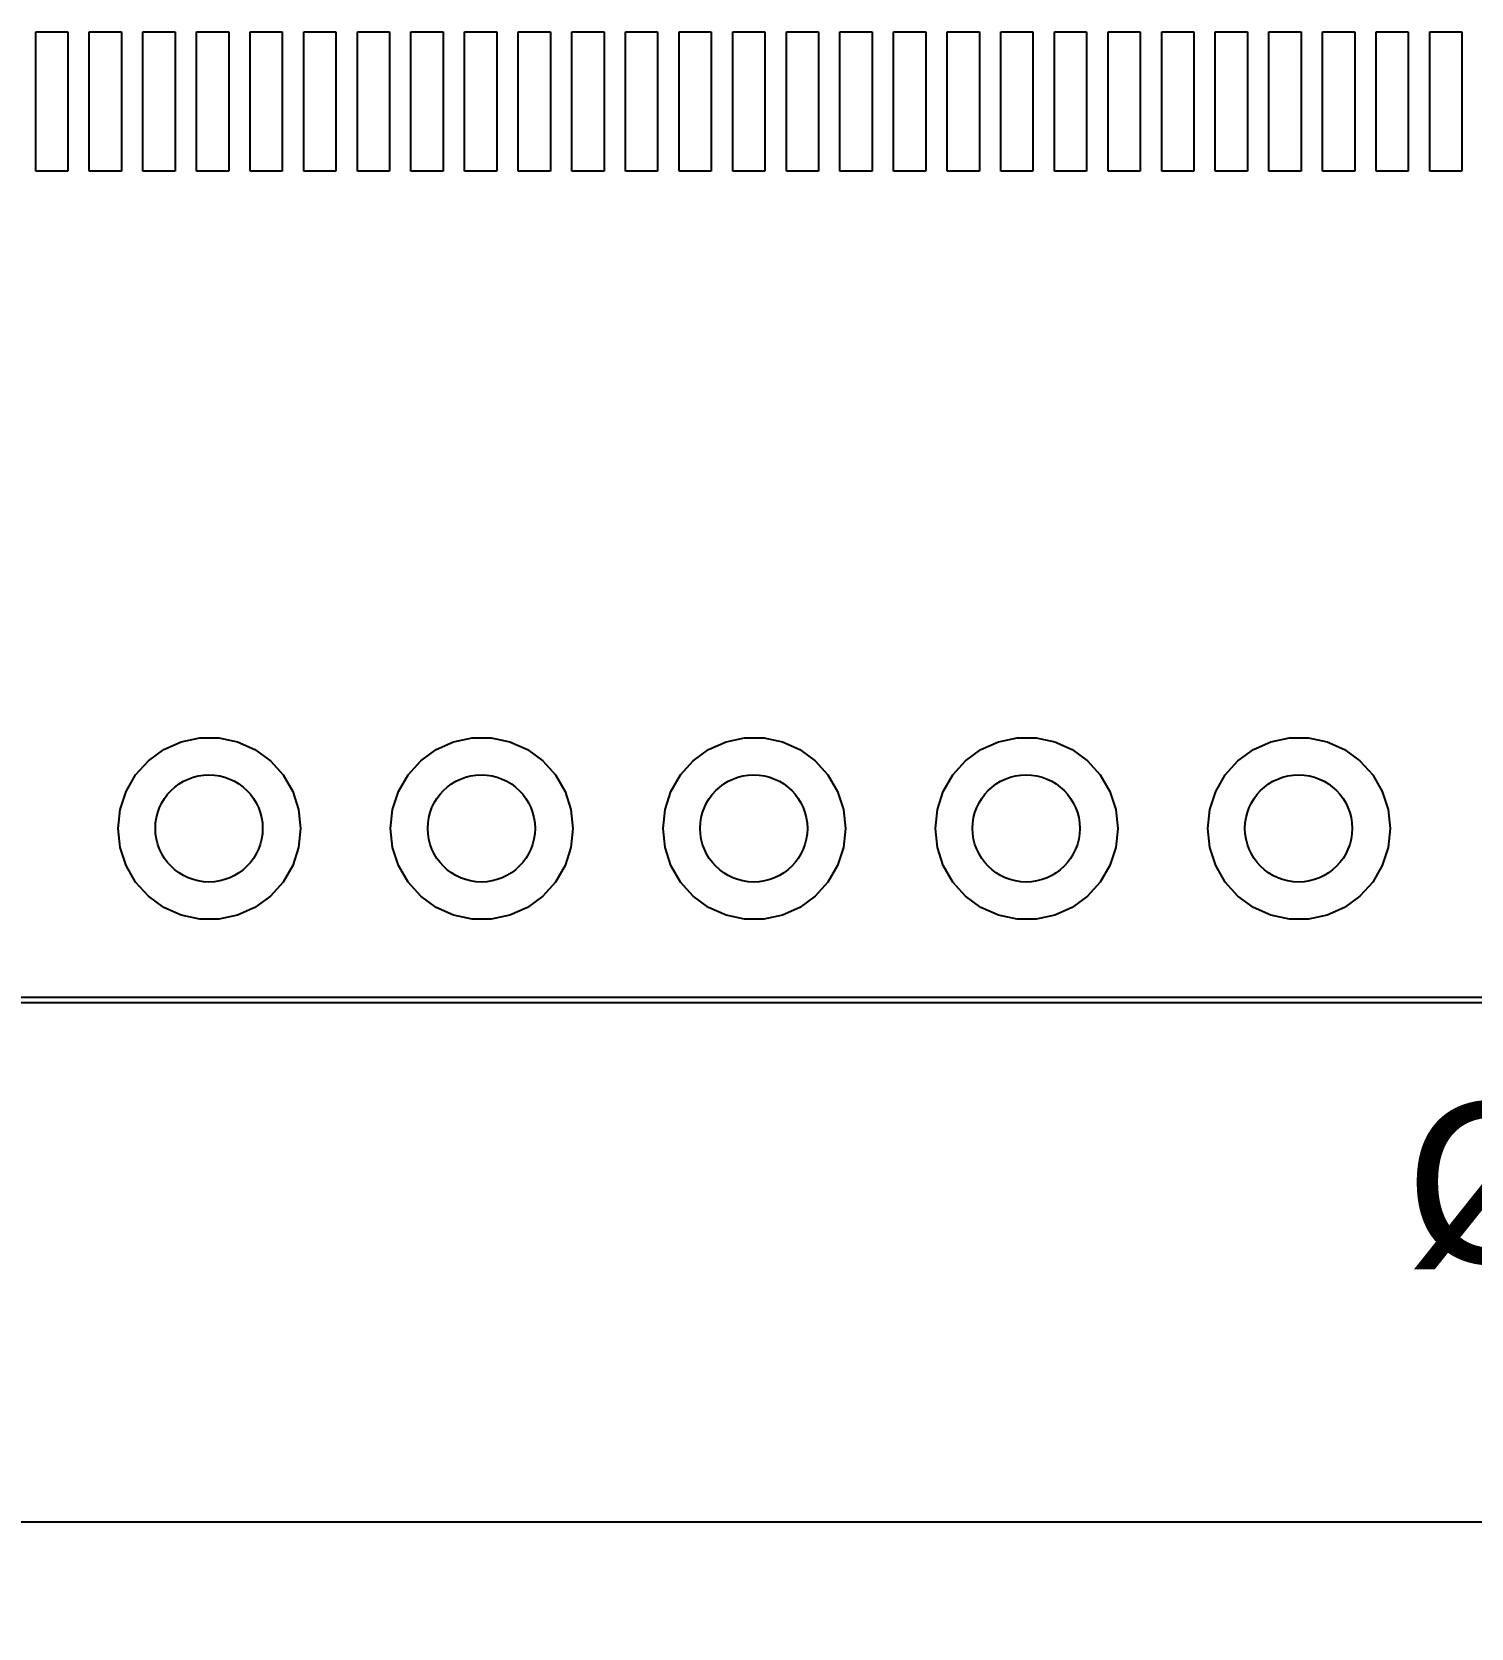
# Model space of a CAD drawing. Extents: x -4.6 to 74, y -9.9 to 22.
# Drawn here: x 42.93 to 56.33, y -9.88 to 4.97 of the extents above; entities that cross this region are included whole.
import ezdxf

# ---------------------------------------------------------------- set-up
doc = ezdxf.new("R2010")
doc.units = 0
doc.header["$MEASUREMENT"] = 0
doc.layers.get('0').update_dxf_attribs({"color": 252, "linetype": 'CONTINUOUS'})
doc.layers.add('BLACK', color=140, linetype='CONTINUOUS')
doc.layers.add('Tag', color=140, linetype='CONTINUOUS')
doc.layers.get('0').off()
doc.styles.add('KICADB', font='arial.ttf', dxfattribs={"height": 1.5})
doc.dimstyles.get("Standard").update_dxf_attribs({"dimtxt": 0.18, "dimasz": 0.18, "dimexe": 0.18, "dimexo": 0.0625, "dimgap": 0.09, "dimtad": 0, "dimtih": 1, "dimtoh": 1, "dimdec": 4, "dimzin": 0, "dimdsep": 46, "dimtxsty": 'Standard', "dimcen": 0.09, "dimadec": 0, "dimazin": 0, "dimtfac": 1, "dimtdec": 4, "dimtofl": 0, "dimtmove": 0, "dimatfit": 3, "dimfxl": 1, "dimtolj": 1, "dimtzin": 0, "dimarcsym": 0})

# ---------------------------------------------------------------- blocks, each defined once
blk = doc.blocks.new('Tang_Nano_9K_3672-F_Mask')
at = {"layer": 'BLACK', "linetype": 'Continuous'}
for p, q in [((5.55154, -3.71051), (5.55154, -3.65933)), ((5.55154, -3.65933), (5.56335, -3.65933)), ((5.56335, -3.65933), (5.56335, -3.71051)), ((5.57122, -3.71051), (5.57122, -3.65933)), ((5.57122, -3.65933), (5.58303, -3.65933)), ((5.58303, -3.65933), (5.58303, -3.71051)), ((5.59091, -3.71051), (5.59091, -3.65933)), ((5.59091, -3.65933), (5.60272, -3.65933)), ((5.60272, -3.65933), (5.60272, -3.71051)), ((5.61059, -3.71051), (5.61059, -3.65933)), ((5.61059, -3.65933), (5.6224, -3.65933)), ((5.6224, -3.65933), (5.6224, -3.71051)), ((5.63028, -3.71051), (5.63028, -3.65933)), ((5.63028, -3.65933), (5.64209, -3.65933)), ((5.64209, -3.65933), (5.64209, -3.71051)), ((5.64996, -3.71051), (5.64996, -3.65933)), ((5.64996, -3.65933), (5.66177, -3.65933)), ((5.66177, -3.65933), (5.66177, -3.71051)), ((5.66965, -3.71051), (5.66965, -3.65933)), ((5.66965, -3.65933), (5.68146, -3.65933)), ((5.68146, -3.65933), (5.68146, -3.71051)), ((5.68933, -3.71051), (5.68933, -3.65933)), ((5.68933, -3.65933), (5.70114, -3.65933)), ((5.70114, -3.65933), (5.70114, -3.71051)), ((5.70902, -3.71051), (5.70902, -3.65933)), ((5.70902, -3.65933), (5.72083, -3.65933)), ((5.72083, -3.65933), (5.72083, -3.71051)), ((5.7287, -3.71051), (5.7287, -3.65933)), ((5.7287, -3.65933), (5.74051, -3.65933)), ((5.74051, -3.65933), (5.74051, -3.71051)), ((5.74839, -3.71051), (5.74839, -3.65933)), ((5.74839, -3.65933), (5.7602, -3.65933)), ((5.7602, -3.65933), (5.7602, -3.71051)), ((5.76807, -3.71051), (5.76807, -3.65933)), ((5.76807, -3.65933), (5.77988, -3.65933)), ((5.77988, -3.65933), (5.77988, -3.71051)), ((5.78776, -3.71051), (5.78776, -3.65933)), ((5.78776, -3.65933), (5.79957, -3.65933)), ((5.79957, -3.65933), (5.79957, -3.71051)), ((5.80744, -3.71051), (5.80744, -3.65933)), ((5.80744, -3.65933), (5.81925, -3.65933)), ((5.81925, -3.65933), (5.81925, -3.71051)), ((5.82713, -3.71051), (5.82713, -3.65933)), ((5.82713, -3.65933), (5.83894, -3.65933)), ((5.83894, -3.65933), (5.83894, -3.71051)), ((5.84681, -3.71051), (5.84681, -3.65933)), ((5.84681, -3.65933), (5.85862, -3.65933)), ((5.85862, -3.65933), (5.85862, -3.71051)), ((5.8665, -3.71051), (5.8665, -3.65933)), ((5.8665, -3.65933), (5.87831, -3.65933)), ((5.87831, -3.65933), (5.87831, -3.71051)), ((5.88618, -3.71051), (5.88618, -3.65933)), ((5.88618, -3.65933), (5.89799, -3.65933)), ((5.89799, -3.65933), (5.89799, -3.71051)), ((5.90587, -3.71051), (5.90587, -3.65933)), ((5.90587, -3.65933), (5.91768, -3.65933)), ((5.91768, -3.65933), (5.91768, -3.71051)), ((5.92555, -3.71051), (5.92555, -3.65933)), ((5.92555, -3.65933), (5.93736, -3.65933)), ((5.93736, -3.65933), (5.93736, -3.71051)), ((5.94524, -3.71051), (5.94524, -3.65933)), ((5.94524, -3.65933), (5.95705, -3.65933)), ((5.95705, -3.65933), (5.95705, -3.71051)), ((5.96492, -3.71051), (5.96492, -3.65933)), ((5.96492, -3.65933), (5.97673, -3.65933)), ((5.97673, -3.65933), (5.97673, -3.71051)), ((5.98461, -3.71051), (5.98461, -3.65933)), ((5.98461, -3.65933), (5.99642, -3.65933)), ((5.99642, -3.65933), (5.99642, -3.71051)), ((6.00429, -3.71051), (6.00429, -3.65933)), ((6.00429, -3.65933), (6.0161, -3.65933)), ((6.0161, -3.65933), (6.0161, -3.71051)), ((6.02398, -3.71051), (6.02398, -3.65933)), ((6.02398, -3.65933), (6.03579, -3.65933)), ((6.03579, -3.65933), (6.03579, -3.71051)), ((6.04366, -3.71051), (6.04366, -3.65933)), ((6.04366, -3.65933), (6.05547, -3.65933)), ((6.05547, -3.65933), (6.05547, -3.71051)), ((6.06335, -3.71051), (6.06335, -3.65933)), ((6.06335, -3.65933), (6.07516, -3.65933)), ((6.07516, -3.65933), (6.07516, -3.71051)), ((5.56335, -3.71051), (5.55154, -3.71051)), ((5.58303, -3.71051), (5.57122, -3.71051)), ((5.60272, -3.71051), (5.59091, -3.71051)), ((5.6224, -3.71051), (5.61059, -3.71051)), ((5.64209, -3.71051), (5.63028, -3.71051)), ((5.66177, -3.71051), (5.64996, -3.71051)), ((5.68146, -3.71051), (5.66965, -3.71051)), ((5.70114, -3.71051), (5.68933, -3.71051)), ((5.72083, -3.71051), (5.70902, -3.71051)), ((5.74051, -3.71051), (5.7287, -3.71051)), ((5.7602, -3.71051), (5.74839, -3.71051)), ((5.77988, -3.71051), (5.76807, -3.71051)), ((5.79957, -3.71051), (5.78776, -3.71051)), ((5.81925, -3.71051), (5.80744, -3.71051)), ((5.83894, -3.71051), (5.82713, -3.71051)), ((5.85862, -3.71051), (5.84681, -3.71051)), ((5.87831, -3.71051), (5.8665, -3.71051)), ((5.89799, -3.71051), (5.88618, -3.71051)), ((5.91768, -3.71051), (5.90587, -3.71051)), ((5.93736, -3.71051), (5.92555, -3.71051)), ((5.95705, -3.71051), (5.94524, -3.71051)), ((5.97673, -3.71051), (5.96492, -3.71051)), ((5.99642, -3.71051), (5.98461, -3.71051)), ((6.0161, -3.71051), (6.00429, -3.71051)), ((6.03579, -3.71051), (6.02398, -3.71051)), ((6.05547, -3.71051), (6.04366, -3.71051)), ((6.07516, -3.71051), (6.06335, -3.71051)), ((5.59859, -3.92277), (5.60498, -3.91993)), ((5.60498, -3.91993), (5.61182, -3.91847)), ((5.61182, -3.91847), (5.61882, -3.91847)), ((5.61882, -3.91847), (5.62566, -3.91993)), ((5.62566, -3.91993), (5.63206, -3.92277)), ((5.69859, -3.92277), (5.70498, -3.91993)), ((5.70498, -3.91993), (5.71183, -3.91847)), ((5.71183, -3.91847), (5.71882, -3.91847)), ((5.71882, -3.91847), (5.72566, -3.91993)), ((5.72566, -3.91993), (5.73206, -3.92277)), ((5.79859, -3.92277), (5.80498, -3.91993)), ((5.80498, -3.91993), (5.81182, -3.91847)), ((5.81182, -3.91847), (5.81882, -3.91847)), ((5.81882, -3.91847), (5.82566, -3.91993)), ((5.82566, -3.91993), (5.83206, -3.92277)), ((5.89859, -3.92277), (5.90498, -3.91993)), ((5.90498, -3.91993), (5.91182, -3.91847)), ((5.91182, -3.91847), (5.91882, -3.91847)), ((5.91882, -3.91847), (5.92566, -3.91993)), ((5.92566, -3.91993), (5.93206, -3.92277)), ((5.99859, -3.92277), (6.00498, -3.91993)), ((6.00498, -3.91993), (6.01182, -3.91847)), ((6.01182, -3.91847), (6.01882, -3.91847)), ((6.01882, -3.91847), (6.02566, -3.91993)), ((6.02566, -3.91993), (6.03206, -3.92277)), ((5.59293, -3.92689), (5.59859, -3.92277)), ((5.63206, -3.92277), (5.63772, -3.92689)), ((5.69293, -3.92689), (5.69859, -3.92277)), ((5.73206, -3.92277), (5.73772, -3.92689)), ((5.79293, -3.92689), (5.79859, -3.92277)), ((5.83206, -3.92277), (5.83772, -3.92689)), ((5.89293, -3.92689), (5.89859, -3.92277)), ((5.93206, -3.92277), (5.93772, -3.92689)), ((5.99293, -3.92689), (5.99859, -3.92277)), ((6.03206, -3.92277), (6.03772, -3.92689)), ((5.58825, -3.93209), (5.59293, -3.92689)), ((5.63772, -3.92689), (5.6424, -3.93209)), ((5.68825, -3.93209), (5.69293, -3.92689)), ((5.73772, -3.92689), (5.7424, -3.93209)), ((5.78825, -3.93209), (5.79293, -3.92689)), ((5.83772, -3.92689), (5.8424, -3.93209)), ((5.88825, -3.93209), (5.89293, -3.92689)), ((5.93772, -3.92689), (5.9424, -3.93209)), ((5.98825, -3.93209), (5.99293, -3.92689)), ((6.03772, -3.92689), (6.0424, -3.93209)), ((5.58475, -3.93814), (5.58825, -3.93209)), ((5.6424, -3.93209), (5.64589, -3.93814)), ((5.68475, -3.93814), (5.68825, -3.93209)), ((5.7424, -3.93209), (5.74589, -3.93814)), ((5.78475, -3.93814), (5.78825, -3.93209)), ((5.8424, -3.93209), (5.84589, -3.93814)), ((5.88475, -3.93814), (5.88825, -3.93209)), ((5.9424, -3.93209), (5.94589, -3.93814)), ((5.98475, -3.93814), (5.98825, -3.93209)), ((6.0424, -3.93209), (6.04589, -3.93814)), ((5.58259, -3.9448), (5.58475, -3.93814)), ((5.64589, -3.93814), (5.64806, -3.9448)), ((5.68259, -3.9448), (5.68475, -3.93814)), ((5.74589, -3.93814), (5.74806, -3.9448)), ((5.78259, -3.9448), (5.78475, -3.93814)), ((5.84589, -3.93814), (5.84806, -3.9448)), ((5.88259, -3.9448), (5.88475, -3.93814)), ((5.94589, -3.93814), (5.94806, -3.9448)), ((5.98259, -3.9448), (5.98475, -3.93814)), ((6.04589, -3.93814), (6.04806, -3.9448)), ((5.58186, -3.95176), (5.58259, -3.9448)), ((5.64806, -3.9448), (5.64879, -3.95176)), ((5.68186, -3.95176), (5.68259, -3.9448)), ((5.74806, -3.9448), (5.74879, -3.95176)), ((5.78186, -3.95176), (5.78259, -3.9448)), ((5.84806, -3.9448), (5.84879, -3.95176)), ((5.88186, -3.95176), (5.88259, -3.9448)), ((5.94806, -3.9448), (5.94879, -3.95176)), ((5.98186, -3.95176), (5.98259, -3.9448)), ((6.04806, -3.9448), (6.04879, -3.95176)), ((5.58259, -3.95871), (5.58186, -3.95176)), ((5.64879, -3.95176), (5.64806, -3.95871)), ((5.68259, -3.95871), (5.68186, -3.95176)), ((5.74879, -3.95176), (5.74806, -3.95871)), ((5.78259, -3.95871), (5.78186, -3.95176)), ((5.84879, -3.95176), (5.84806, -3.95871)), ((5.88259, -3.95871), (5.88186, -3.95176)), ((5.94879, -3.95176), (5.94806, -3.95871)), ((5.98259, -3.95871), (5.98186, -3.95176)), ((6.04879, -3.95176), (6.04806, -3.95871)), ((5.58475, -3.96537), (5.58259, -3.95871)), ((5.64806, -3.95871), (5.64589, -3.96537)), ((5.68475, -3.96537), (5.68259, -3.95871)), ((5.74806, -3.95871), (5.74589, -3.96537)), ((5.78475, -3.96537), (5.78259, -3.95871)), ((5.84806, -3.95871), (5.84589, -3.96537)), ((5.88475, -3.96537), (5.88259, -3.95871)), ((5.94806, -3.95871), (5.94589, -3.96537)), ((5.98475, -3.96537), (5.98259, -3.95871)), ((6.04806, -3.95871), (6.04589, -3.96537)), ((5.58825, -3.97143), (5.58475, -3.96537)), ((5.64589, -3.96537), (5.6424, -3.97143)), ((5.68825, -3.97143), (5.68475, -3.96537)), ((5.74589, -3.96537), (5.7424, -3.97143)), ((5.78825, -3.97143), (5.78475, -3.96537)), ((5.84589, -3.96537), (5.8424, -3.97143)), ((5.88825, -3.97143), (5.88475, -3.96537)), ((5.94589, -3.96537), (5.9424, -3.97143)), ((5.98825, -3.97143), (5.98475, -3.96537)), ((6.04589, -3.96537), (6.0424, -3.97143)), ((5.59293, -3.97662), (5.58825, -3.97143)), ((5.6424, -3.97143), (5.63772, -3.97662)), ((5.69293, -3.97662), (5.68825, -3.97143)), ((5.7424, -3.97143), (5.73772, -3.97662)), ((5.79293, -3.97662), (5.78825, -3.97143)), ((5.8424, -3.97143), (5.83772, -3.97662)), ((5.89293, -3.97662), (5.88825, -3.97143)), ((5.9424, -3.97143), (5.93772, -3.97662)), ((5.99293, -3.97662), (5.98825, -3.97143)), ((6.0424, -3.97143), (6.03772, -3.97662)), ((5.59859, -3.98074), (5.59293, -3.97662)), ((5.63772, -3.97662), (5.63206, -3.98074)), ((5.69859, -3.98074), (5.69293, -3.97662)), ((5.73772, -3.97662), (5.73206, -3.98074)), ((5.79859, -3.98074), (5.79293, -3.97662)), ((5.83772, -3.97662), (5.83206, -3.98074)), ((5.89859, -3.98074), (5.89293, -3.97662)), ((5.93772, -3.97662), (5.93206, -3.98074)), ((5.99859, -3.98074), (5.99293, -3.97662)), ((6.03772, -3.97662), (6.03206, -3.98074)), ((5.60498, -3.98358), (5.59859, -3.98074)), ((5.61182, -3.98504), (5.60498, -3.98358)), ((5.62566, -3.98358), (5.61882, -3.98504)), ((5.63206, -3.98074), (5.62566, -3.98358)), ((5.70498, -3.98358), (5.69859, -3.98074)), ((5.71183, -3.98504), (5.70498, -3.98358)), ((5.72566, -3.98358), (5.71882, -3.98504)), ((5.73206, -3.98074), (5.72566, -3.98358)), ((5.80498, -3.98358), (5.79859, -3.98074)), ((5.81182, -3.98504), (5.80498, -3.98358)), ((5.82566, -3.98358), (5.81882, -3.98504)), ((5.83206, -3.98074), (5.82566, -3.98358)), ((5.90498, -3.98358), (5.89859, -3.98074)), ((5.91182, -3.98504), (5.90498, -3.98358)), ((5.92566, -3.98358), (5.91882, -3.98504)), ((5.93206, -3.98074), (5.92566, -3.98358)), ((6.00498, -3.98358), (5.99859, -3.98074)), ((6.01182, -3.98504), (6.00498, -3.98358)), ((6.02566, -3.98358), (6.01882, -3.98504)), ((6.03206, -3.98074), (6.02566, -3.98358)), ((5.61882, -3.98504), (5.61182, -3.98504)), ((5.71882, -3.98504), (5.71183, -3.98504)), ((5.81882, -3.98504), (5.81182, -3.98504)), ((5.91882, -3.98504), (5.91182, -3.98504)), ((6.01882, -3.98504), (6.01182, -3.98504))]:
    blk.add_line(p, q, dxfattribs=at)
blk = doc.blocks.new('*D8')
at = {"layer": 'Tag', "color": 0, "linetype": 'Continuous', "lineweight": -2, "transparency": 16777216}
for p, q in [((1.471, -1.566), (1.471, -9.08)), ((71.433, -1.566), (71.433, -9.08)), ((2.471, -8.9), (32.694, -8.9)), ((70.433, -8.9), (40.21, -8.9))]:
    blk.add_line(p, q, dxfattribs=at)
at = {"layer": 'Tag', "color": 0, "linetype": 'Continuous', "transparency": 16777216}
for points in [[(2.471, -8.734), (2.471, -9.067), (1.471, -8.9)], [(70.433, -8.734), (70.433, -9.067), (71.433, -8.9)]]:
    blk.add_solid(points, dxfattribs=at)
at = {"layer": 'Tag', "color": 0, "linetype": 'Continuous', "transparency": 16777216, "insert": (36.452, -8.9), "char_height": 1.5, "attachment_point": 5, "style": 'KICADB'}
blk.add_mtext('\\A1;70.0mm', dxfattribs=at)
blk = doc.blocks.new('*D12')
at = {"layer": 'Tag', "color": 0, "linetype": 'Continuous', "lineweight": -2, "transparency": 16777216}
for p, q in [((68.689, -1.479), (68.869, -1.479)), ((68.779, -1.569), (68.779, -1.389)), ((65.14, -5.768), (67.952, -2.454)), ((64.96, -5.768), (65.14, -5.768))]:
    blk.add_line(p, q, dxfattribs=at)
at = {"layer": 'Tag', "color": 0, "linetype": 'Continuous', "transparency": 16777216}
blk.add_solid([(67.929, -2.434), (67.975, -2.473), (68.069, -2.316)], dxfattribs=at)
at = {"layer": 'Tag', "color": 0, "linetype": 'Continuous', "transparency": 16777216, "insert": (60.351, -5.768), "char_height": 1.5, "attachment_point": 5, "style": 'KICADB'}
blk.add_mtext('\\A1;Ø=2.2mm', dxfattribs=at)

msp = doc.modelspace()

# ---------------------------------------------------------------- linework, layer by layer
at = {"layer": 'BLACK', "linetype": 'Continuous'}
for p, q in [((4.01508, -4.01375), (68.87275, -4.01375)), ((68.87275, -4.06369), (4.01508, -4.06369))]:
    msp.add_line(p, q, dxfattribs=at)
at = {"layer": 'BLACK'}
for centre in [(44.58089, -2.44173), (47.1161, -2.44173), (49.65132, -2.44173), (52.18653, -2.44173), (54.72175, -2.44173)]:
    msp.add_circle(centre, 0.49906, dxfattribs=at)

# ---------------------------------------------------------------- block references
at = {"linetype": 'Continuous', "xscale": 25.35216, "yscale": 25.35216, "zscale": 25.35216}
msp.add_blockref('Tang_Nano_9K_3672-F_Mask', (-97.77587, 97.74348), dxfattribs=at)

# ---------------------------------------------------------------- dimensions: what is measured, and where the dimension line sits
at = {"layer": 'Tag', "linetype": 'Continuous'}
dim = msp.add_diameter_dim_2p(p1=(69.48937, -0.64194), p2=(68.06867, -2.31627), text='Ø=2.2mm', dimstyle='Standard', override={"dimtxt": 3, "dimtxsty": 'KICADB'}, dxfattribs=at)
dim.commit()
dim.dimension.update_dxf_attribs({"geometry": '*D12', "text_midpoint": (60.35083, -5.76807), "dimtype": 163})
dim = msp.add_linear_dim(base=(71.43281, -8.90026), p1=(1.47099, -1.50338), p2=(71.43281, -1.50338), text='70.0mm', dimstyle='Standard', override={"dimtxt": 3, "dimasz": 1, "dimpost": 'mm', "dimtxsty": 'KICADB'}, dxfattribs=at)
dim.commit()
dim.dimension.update_dxf_attribs({"geometry": '*D8', "text_midpoint": (36.4519, -8.90026)})

doc.saveas('drawing.dxf')
